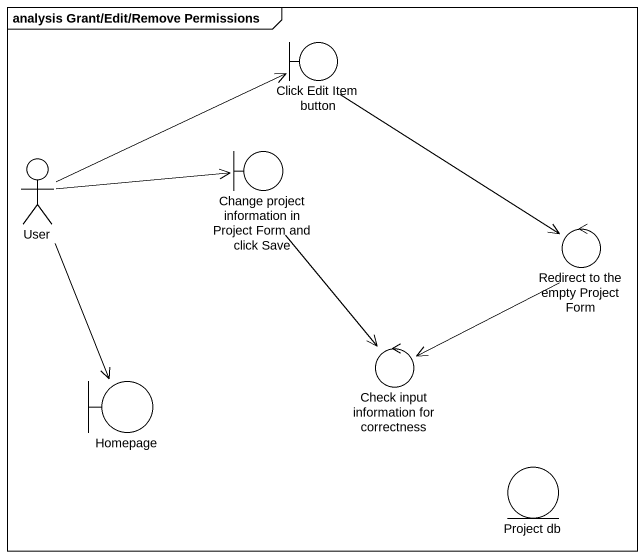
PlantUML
@startuml
mainframe analysis Grant/Edit/Remove Permissions
boundary "Click Edit Item button" as Click_Edit_Item_button
actor User
boundary "Change project information in Project Form and click Save" as Change_project_information
control "Redirect to the empty Project Form" as Redirect_to_the_empty
boundary Homepage
control "Check input information for correctness" as Check_input_information_for
entity "Project db" as Project_db
Click_Edit_Item_button --> Redirect_to_the_empty
User -right-> Click_Edit_Item_button
User -right-> Change_project_information
User --> Homepage
Change_project_information --> Check_input_information_for
Redirect_to_the_empty --> Check_input_information_for
@enduml
